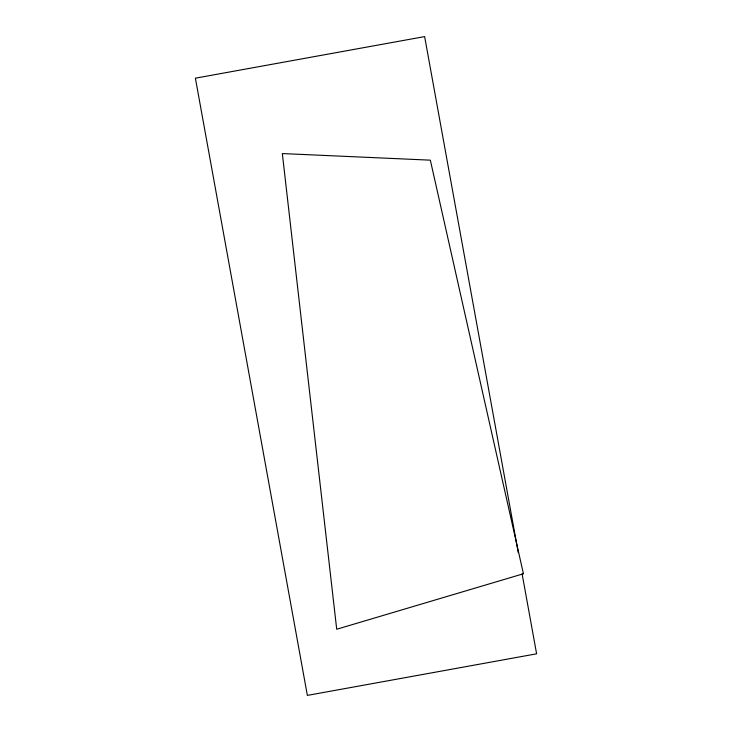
<?xml version="1.0" encoding="UTF-8"?>
<svg xmlns="http://www.w3.org/2000/svg" width="732" height="732" viewBox="0 0 732 732"><rect width="100%" height="100%" fill="white"/><g stroke="black" fill="none" stroke-linecap="round" stroke-linejoin="round"><path stroke-width="1.1" d="M518.256 552.623L424.633 36.6L195.389 78.187L307.367 695.4L536.611 653.813L522.126 573.989M523.426 573.751L336.711 629.255L282.332 153.564L430.334 160.162L523.426 573.751"/></g></svg>
